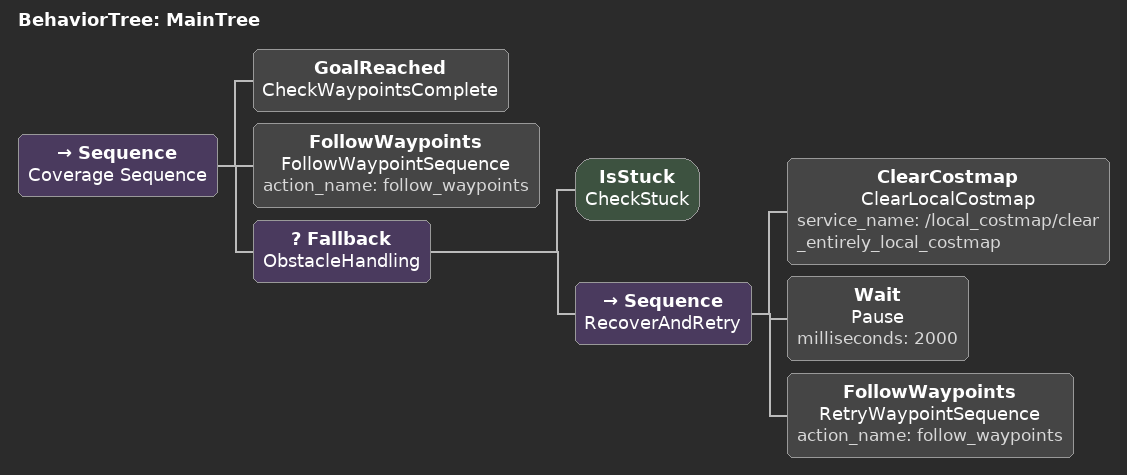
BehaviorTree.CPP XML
<root main_tree_to_execute="MainTree">
  <BehaviorTree ID="MainTree">
    <Sequence name="Coverage Sequence">
      <!-- Check if waypoints are completed -->
      <GoalReached name="CheckWaypointsComplete"/>
      <!-- Follow the waypoint list sent by coverage_planner.py -->
      <FollowWaypoints name="FollowWaypointSequence" action_name="follow_waypoints"/>
      <!-- Handle obstacles or failures -->
      <Fallback name="ObstacleHandling">
        <IsStuck name="CheckStuck"/>
        <Sequence name="RecoverAndRetry">
          <ClearCostmap name="ClearLocalCostmap" service_name="/local_costmap/clear_entirely_local_costmap"/>
          <Wait name="Pause" milliseconds="2000"/>
          <!-- Retry the waypoint sequence -->
          <FollowWaypoints name="RetryWaypointSequence" action_name="follow_waypoints"/>
        </Sequence>
      </Fallback>
    </Sequence>
  </BehaviorTree>
</root>
